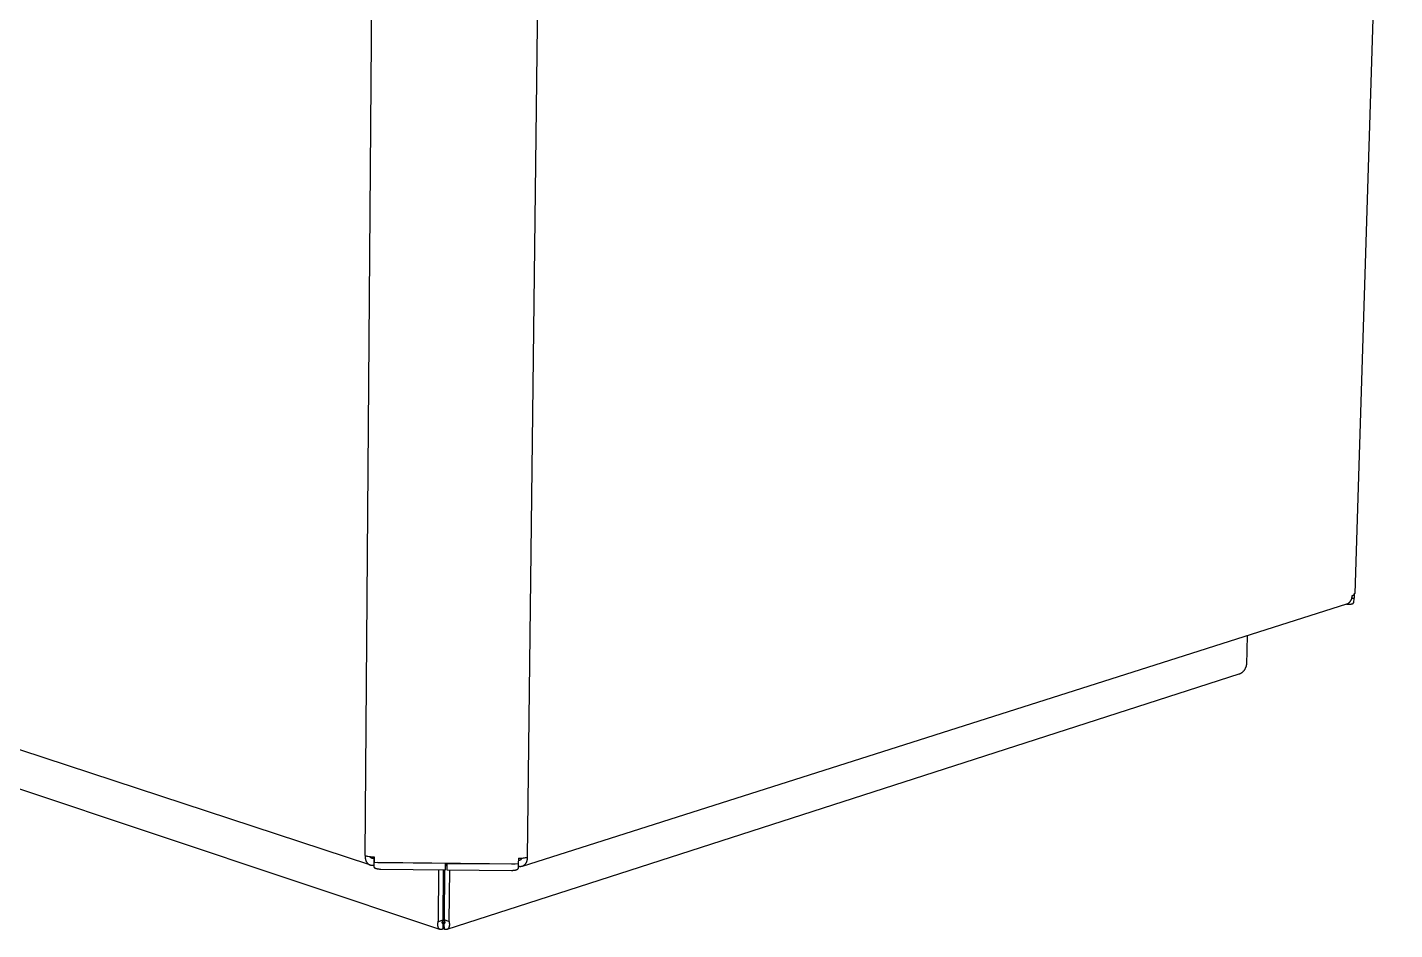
# Model space of a CAD drawing. Header units: millimetres. Extents: x -1246 to 2331, y -493 to 2006.
# Drawn here: x -138.7 to 320.9, y -0.1 to 303.3 of the extents above; entities that cross this region are included whole.
import ezdxf

# ---------------------------------------------------------------- set-up
doc = ezdxf.new("R2010")
doc.units = ezdxf.units.MM
doc.header["$MEASUREMENT"] = 0
doc.layers.add('Domyslna', color=7, linetype='Continuous', true_color=0x000000)
doc.layers.add('Utwórz2D linie widoczne', color=7, linetype='Continuous', true_color=0x000000)

msp = doc.modelspace()

# ---------------------------------------------------------------- linework, layer by layer
at = {"layer": 'Domyslna'}
for p, q in [((-25.17, 24.85), (-21.54, 492.95)), ((34.87, 492.67), (29.38, 24.3))]:
    msp.add_line(p, q, dxfattribs=at)
at = {"layer": 'Utwórz2D linie widoczne'}
for p, q in [((320.91, 538.21), (307.47, 112.92)), ((305.99, 110.28), (306.05, 110.36)), ((306.05, 110.36), (306.11, 110.44)), ((306.11, 110.44), (306.16, 110.53)), ((306.16, 110.53), (306.22, 110.62)), ((306.22, 110.62), (306.27, 110.7)), ((306.27, 110.7), (306.31, 110.79)), ((306.31, 110.79), (306.36, 110.89)), ((306.36, 110.89), (306.4, 110.98)), ((306.4, 110.98), (306.44, 111.07)), ((306.44, 111.07), (306.47, 111.17)), ((306.47, 111.17), (306.5, 111.27)), ((306.5, 111.39), (307.39, 111.39)), ((306.5, 111.27), (306.53, 111.36)), ((306.53, 111.36), (306.55, 111.46)), ((306.55, 111.46), (306.57, 111.56)), ((306.57, 111.56), (306.59, 111.66)), ((306.59, 111.66), (306.61, 111.76)), ((306.61, 111.76), (306.62, 111.86)), ((306.63, 112.17), (306.62, 112.27)), ((306.62, 112.27), (306.66, 112.27)), ((306.62, 111.97), (306.63, 112.07)), ((306.62, 111.86), (306.62, 111.97)), ((306.63, 112.07), (306.63, 112.17)), ((306.66, 112.27), (306.69, 112.28)), ((306.69, 112.28), (306.72, 112.29)), ((306.72, 112.29), (306.76, 112.29)), ((306.76, 112.29), (306.79, 112.3)), ((306.79, 112.3), (306.82, 112.31)), ((306.82, 112.31), (306.85, 112.32)), ((306.85, 112.32), (306.89, 112.33)), ((306.89, 112.33), (306.92, 112.34)), ((306.92, 112.34), (306.95, 112.36)), ((306.95, 112.36), (306.98, 112.37)), ((306.98, 112.37), (307.01, 112.39)), ((307.01, 112.39), (307.04, 112.41)), ((307.04, 112.41), (307.07, 112.42)), ((307.07, 112.42), (307.1, 112.44)), ((307.14, 111.39), (307.09, 109.84)), ((307.1, 112.44), (307.12, 112.46)), ((307.12, 112.46), (307.15, 112.48)), ((307.15, 112.48), (307.18, 112.5)), ((307.18, 112.5), (307.2, 112.53)), ((307.2, 112.53), (307.23, 112.55)), ((307.23, 112.55), (307.25, 112.57)), ((307.25, 112.57), (307.27, 112.6)), ((307.27, 112.6), (307.3, 112.62)), ((307.3, 112.62), (307.32, 112.65)), ((307.32, 112.65), (307.34, 112.68)), ((307.34, 112.68), (307.36, 112.7)), ((307.36, 112.7), (307.38, 112.73)), ((307.38, 112.73), (307.39, 112.76)), ((307.39, 112.76), (307.41, 112.79)), ((307.39, 111.39), (307.43, 112.78)), ((307.41, 112.79), (307.43, 112.82)), ((307.43, 112.82), (307.44, 112.85)), ((307.44, 113.05), (307.44, 113.06)), ((307.45, 113.04), (307.44, 113.05)), ((307.44, 112.85), (307.45, 112.88)), ((307.45, 113.03), (307.45, 113.04)), ((307.45, 113.02), (307.45, 113.03)), ((307.46, 113), (307.45, 113.02)), ((307.45, 112.88), (307.47, 112.92)), ((307.46, 112.99), (307.46, 113)), ((307.46, 112.98), (307.46, 112.99)), ((307.46, 112.97), (307.46, 112.98)), ((307.46, 112.96), (307.46, 112.97)), ((307.47, 112.95), (307.46, 112.96)), ((304.78, 109.37), (27.66, 21.2)), ((304.69, 109.34), (305.27, 109.34)), ((304.78, 109.37), (304.88, 109.41)), ((304.88, 109.41), (304.97, 109.46)), ((304.97, 109.46), (305.06, 109.5)), ((305.06, 109.5), (305.15, 109.55)), ((305.15, 109.55), (305.24, 109.6)), ((305.24, 109.6), (305.32, 109.66)), ((305.27, 109.34), (305.43, 109.34)), ((305.32, 109.66), (305.4, 109.72)), ((305.4, 109.72), (305.48, 109.78)), ((305.43, 109.34), (305.6, 109.34)), ((305.48, 109.78), (305.56, 109.84)), ((305.56, 109.84), (305.64, 109.91)), ((305.6, 109.34), (305.77, 109.35)), ((305.64, 109.91), (305.72, 109.98)), ((305.72, 109.98), (305.79, 110.05)), ((305.77, 109.35), (305.94, 109.37)), ((305.79, 110.05), (305.86, 110.13)), ((305.86, 110.13), (305.92, 110.2)), ((305.92, 110.2), (305.99, 110.28)), ((305.94, 109.37), (306.11, 109.39)), ((306.11, 109.39), (306.19, 109.4)), ((306.19, 109.4), (306.26, 109.41)), ((306.26, 109.41), (306.34, 109.42)), ((306.34, 109.42), (306.41, 109.44)), ((306.41, 109.44), (306.48, 109.45)), ((306.48, 109.45), (306.55, 109.47)), ((306.55, 109.47), (306.62, 109.49)), ((306.62, 109.49), (306.68, 109.51)), ((306.68, 109.51), (306.7, 109.52)), ((306.7, 109.52), (306.73, 109.53)), ((306.73, 109.53), (306.76, 109.54)), ((306.76, 109.54), (306.79, 109.55)), ((306.79, 109.55), (306.81, 109.56)), ((306.81, 109.56), (306.83, 109.57)), ((306.83, 109.57), (306.86, 109.58)), ((306.86, 109.58), (306.88, 109.59)), ((306.88, 109.59), (306.9, 109.61)), ((306.9, 109.61), (306.92, 109.62)), ((306.92, 109.62), (306.94, 109.63)), ((306.94, 109.63), (306.96, 109.64)), ((306.96, 109.64), (306.96, 109.65)), ((306.96, 109.65), (306.97, 109.65)), ((306.97, 109.65), (306.98, 109.66)), ((306.98, 109.66), (306.99, 109.67)), ((306.99, 109.67), (307, 109.67)), ((307, 109.67), (307, 109.68)), ((307, 109.68), (307.01, 109.68)), ((307.01, 109.68), (307.02, 109.69)), ((307.02, 109.69), (307.02, 109.7)), ((307.02, 109.7), (307.03, 109.7)), ((307.03, 109.7), (307.03, 109.71)), ((307.03, 109.71), (307.04, 109.71)), ((307.04, 109.72), (307.05, 109.73)), ((307.04, 109.71), (307.04, 109.72)), ((307.05, 109.73), (307.06, 109.74)), ((307.05, 109.73), (307.05, 109.73)), ((307.06, 109.74), (307.06, 109.75)), ((307.06, 109.75), (307.07, 109.75)), ((307.07, 109.77), (307.08, 109.78)), ((307.07, 109.76), (307.07, 109.77)), ((307.07, 109.75), (307.07, 109.76)), ((307.07, 109.76), (307.07, 109.76)), ((307.09, 109.86), (307.08, 109.92)), ((307.08, 109.79), (307.08, 109.8)), ((307.08, 109.8), (307.09, 109.8)), ((307.08, 109.78), (307.08, 109.79)), ((307.08, 109.79), (307.08, 109.79)), ((307.08, 109.79), (307.08, 109.79)), ((307.08, 109.78), (307.08, 109.78)), ((307.09, 109.83), (307.09, 109.84)), ((307.09, 109.84), (307.09, 109.84)), ((307.09, 109.82), (307.09, 109.83)), ((307.09, 109.83), (307.09, 109.83)), ((307.09, 109.83), (307.09, 109.83)), ((307.09, 109.81), (307.09, 109.82)), ((307.09, 109.82), (307.09, 109.82)), ((307.09, 109.82), (307.09, 109.82)), ((307.09, 109.8), (307.09, 109.81)), ((307.09, 109.81), (307.09, 109.81)), ((307.09, 109.81), (307.09, 109.81)), ((307.09, 109.81), (307.09, 109.81)), ((307.09, 109.8), (307.09, 109.8)), ((271.2, 88.97), (271.49, 98.78)), ((270.41, 87.22), (270.49, 87.33)), ((270.49, 87.33), (270.56, 87.44)), ((270.56, 87.44), (270.64, 87.56)), ((270.64, 87.56), (270.71, 87.67)), ((270.71, 87.67), (270.77, 87.8)), ((270.77, 87.8), (270.83, 87.92)), ((270.83, 87.92), (270.89, 88.04)), ((270.89, 88.04), (270.94, 88.17)), ((270.94, 88.17), (270.99, 88.3)), ((270.99, 88.3), (271.03, 88.43)), ((271.03, 88.43), (271.07, 88.56)), ((271.07, 88.56), (271.1, 88.69)), ((271.1, 88.69), (271.13, 88.82)), ((271.13, 88.82), (271.16, 88.96)), ((271.16, 88.96), (271.2, 88.97)), ((268.56, 85.85), (2.38, -0.02)), ((268.56, 85.85), (268.69, 85.9)), ((268.69, 85.9), (268.82, 85.95)), ((268.82, 85.95), (268.94, 86.01)), ((268.94, 86.01), (269.06, 86.07)), ((269.06, 86.07), (269.18, 86.14)), ((269.18, 86.14), (269.3, 86.21)), ((269.3, 86.21), (269.42, 86.28)), ((269.42, 86.28), (269.53, 86.36)), ((269.53, 86.36), (269.64, 86.44)), ((269.64, 86.44), (269.75, 86.53)), ((269.75, 86.53), (269.85, 86.61)), ((269.85, 86.61), (269.95, 86.71)), ((269.95, 86.71), (270.05, 86.8)), ((270.05, 86.8), (270.14, 86.9)), ((270.14, 86.9), (270.24, 87)), ((270.24, 87), (270.32, 87.11)), ((270.32, 87.11), (270.41, 87.22)), ((-23.57, 21.71), (-171.82, 70.47)), ((0, 0), (-142.9, 47.7)), ((-25.17, 24.85), (-24.84, 24.76)), ((-25.17, 24.85), (-25.17, 24.67)), ((-25.17, 24.67), (-25.16, 24.48)), ((-25.16, 24.48), (-25.16, 24.39)), ((-25.16, 24.39), (-25.15, 24.3)), ((-25.15, 24.3), (-25.14, 24.21)), ((-25.14, 24.21), (-25.13, 24.12)), ((-25.13, 24.12), (-25.11, 24.03)), ((-25.11, 24.03), (-25.1, 23.93)), ((-25.1, 23.93), (-25.08, 23.84)), ((-25.08, 23.84), (-25.06, 23.75)), ((-25.06, 23.75), (-25.04, 23.67)), ((-25.04, 23.67), (-25.02, 23.58)), ((-25.02, 23.58), (-25, 23.49)), ((-25, 23.49), (-24.97, 23.4)), ((-24.97, 23.4), (-24.94, 23.32)), ((-24.94, 23.32), (-24.91, 23.23)), ((-24.91, 23.23), (-24.88, 23.15)), ((-24.88, 23.15), (-24.85, 23.07)), ((-24.85, 23.07), (-24.81, 22.99)), ((-24.84, 24.76), (-24.51, 24.67)), ((-24.81, 22.99), (-24.78, 22.91)), ((-24.51, 24.67), (-24.17, 24.6)), ((-24.17, 24.6), (-23.83, 24.54)), ((-23.83, 24.54), (-23.49, 24.5)), ((-23.49, 24.5), (-23.15, 24.46)), ((-23.41, 24.46), (-23.43, 24.49)), ((-23.4, 24.43), (-23.41, 24.46)), ((-23.39, 24.4), (-23.4, 24.43)), ((-23.38, 24.36), (-23.39, 24.4)), ((-23.36, 24.33), (-23.38, 24.36)), ((-23.34, 24.3), (-23.36, 24.33)), ((-23.33, 24.27), (-23.34, 24.3)), ((-23.31, 24.25), (-23.33, 24.27)), ((-23.29, 24.22), (-23.31, 24.25)), ((-23.27, 24.19), (-23.29, 24.22)), ((-23.25, 24.16), (-23.27, 24.19)), ((-23.23, 24.14), (-23.25, 24.16)), ((-23.2, 24.11), (-23.23, 24.14)), ((-23.18, 24.09), (-23.2, 24.11)), ((-23.15, 24.06), (-23.18, 24.09)), ((-23.15, 24.46), (-22.81, 24.43)), ((-23.13, 24.04), (-23.15, 24.06)), ((-23.1, 24.02), (-23.13, 24.04)), ((-23.08, 24), (-23.1, 24.02)), ((-23.05, 23.98), (-23.08, 24)), ((-23.02, 23.96), (-23.05, 23.98)), ((-22.99, 23.94), (-23.02, 23.96)), ((-22.96, 23.92), (-22.99, 23.94)), ((-22.93, 23.91), (-22.96, 23.92)), ((-22.9, 23.89), (-22.93, 23.91)), ((-22.87, 23.88), (-22.9, 23.89)), ((-22.84, 23.87), (-22.87, 23.88)), ((-22.81, 23.85), (-22.84, 23.87)), ((-22.81, 24.43), (-22.47, 24.42)), ((-22.77, 23.84), (-22.81, 23.85)), ((-22.74, 23.83), (-22.77, 23.84)), ((-22.71, 23.82), (-22.74, 23.83)), ((-22.67, 23.82), (-22.71, 23.82)), ((-22.64, 23.81), (-22.67, 23.82)), ((-22.61, 23.81), (-22.64, 23.81)), ((-22.57, 23.8), (-22.61, 23.81)), ((-22.54, 23.8), (-22.57, 23.8)), ((-22.5, 23.8), (-22.54, 23.8)), ((-22.47, 23.8), (-22.5, 23.8)), ((-22.47, 24.42), (-22.13, 24.41)), ((-22.44, 23.8), (-22.47, 23.8)), ((-22.4, 23.8), (-22.44, 23.8)), ((-22.37, 23.8), (-22.4, 23.8)), ((-22.33, 23.81), (-22.37, 23.8)), ((-22.3, 23.81), (-22.33, 23.81)), ((-22.27, 23.82), (-22.3, 23.81)), ((-22.23, 23.83), (-22.27, 23.82)), ((-22.2, 23.84), (-22.23, 23.83)), ((-22.17, 23.85), (-22.2, 23.84)), ((-22.17, 23.85), (-22.19, 21.69)), ((-22.17, 23.85), (-22.16, 23.3)), ((-22.15, 24.41), (-22.15, 23.3)), ((-22.15, 23.3), (-22.14, 22.58)), ((-22.14, 22.58), (-22.13, 24.41)), ((26.37, 23.93), (26.35, 22.09)), ((26.36, 23.33), (26.4, 23.32)), ((26.37, 23.93), (26.71, 23.92)), ((26.4, 23.32), (26.43, 23.31)), ((26.43, 23.31), (26.47, 23.31)), ((26.47, 23.31), (26.51, 23.31)), ((26.51, 23.31), (26.54, 23.3)), ((26.54, 23.3), (26.58, 23.3)), ((26.58, 23.3), (26.61, 23.3)), ((26.61, 23.3), (26.65, 23.31)), ((26.65, 23.31), (26.69, 23.31)), ((26.69, 23.31), (26.72, 23.31)), ((26.71, 23.92), (27.05, 23.93)), ((26.72, 23.31), (26.76, 23.32)), ((26.76, 23.32), (26.79, 23.32)), ((26.79, 23.32), (26.83, 23.33)), ((26.83, 23.33), (26.86, 23.34)), ((26.86, 23.34), (26.9, 23.35)), ((26.9, 23.35), (26.93, 23.36)), ((26.93, 23.36), (26.97, 23.37)), ((26.97, 23.37), (27, 23.39)), ((27, 23.39), (27.03, 23.4)), ((27.03, 23.4), (27.06, 23.42)), ((27.05, 23.93), (27.38, 23.95)), ((27.06, 23.42), (27.1, 23.44)), ((27.1, 23.44), (27.13, 23.45)), ((27.13, 23.45), (27.16, 23.47)), ((27.16, 23.47), (27.19, 23.49)), ((27.19, 23.49), (27.22, 23.51)), ((27.22, 23.51), (27.24, 23.54)), ((27.24, 23.54), (27.27, 23.56)), ((27.27, 23.56), (27.3, 23.58)), ((27.3, 23.58), (27.33, 23.61)), ((27.33, 23.61), (27.35, 23.63)), ((27.35, 23.63), (27.37, 23.66)), ((27.37, 23.66), (27.4, 23.69)), ((27.38, 23.95), (27.72, 23.98)), ((27.4, 23.69), (27.42, 23.72)), ((27.42, 23.72), (27.44, 23.75)), ((27.44, 23.75), (27.46, 23.78)), ((27.46, 23.78), (27.48, 23.81)), ((27.48, 23.81), (27.5, 23.84)), ((27.5, 23.84), (27.52, 23.87)), ((27.52, 23.87), (27.53, 23.9)), ((27.53, 23.9), (27.55, 23.94)), ((27.55, 23.94), (27.56, 23.97)), ((27.72, 23.98), (28.06, 24.02)), ((28.06, 24.02), (28.39, 24.07)), ((28.39, 24.07), (28.72, 24.14)), ((28.72, 24.14), (29.05, 24.21)), ((29.05, 24.21), (29.38, 24.3)), ((29.21, 23.05), (29.18, 22.96)), ((29.23, 23.13), (29.21, 23.05)), ((29.25, 23.22), (29.23, 23.13)), ((29.27, 23.31), (29.25, 23.22)), ((29.29, 23.4), (29.27, 23.31)), ((29.31, 23.49), (29.29, 23.4)), ((29.32, 23.58), (29.31, 23.49)), ((29.34, 23.67), (29.32, 23.58)), ((29.35, 23.76), (29.34, 23.67)), ((29.36, 23.85), (29.35, 23.76)), ((29.37, 23.94), (29.36, 23.85)), ((29.38, 24.12), (29.37, 24.03)), ((29.37, 24.03), (29.37, 23.94)), ((29.38, 24.3), (29.38, 24.12)), ((-24.78, 22.91), (-24.74, 22.83)), ((-24.74, 22.83), (-24.7, 22.76)), ((-24.7, 22.76), (-24.65, 22.68)), ((-24.65, 22.68), (-24.61, 22.61)), ((-24.61, 22.61), (-24.56, 22.54)), ((-24.56, 22.54), (-24.52, 22.47)), ((-24.52, 22.47), (-24.47, 22.41)), ((-24.47, 22.41), (-24.42, 22.34)), ((-24.42, 22.34), (-24.36, 22.28)), ((-24.36, 22.28), (-24.31, 22.22)), ((-24.31, 22.22), (-24.25, 22.17)), ((-24.25, 22.17), (-24.2, 22.11)), ((-24.2, 22.11), (-24.17, 22.09)), ((-24.17, 22.09), (-24.14, 22.06)), ((-24.14, 22.06), (-24.11, 22.04)), ((-24.11, 22.04), (-24.08, 22.01)), ((-24.08, 22.01), (-24.05, 21.99)), ((-24.05, 21.99), (-24.02, 21.97)), ((-24.02, 21.97), (-23.99, 21.94)), ((-23.99, 21.94), (-23.96, 21.92)), ((-23.96, 21.92), (-23.93, 21.9)), ((-23.93, 21.9), (-23.89, 21.88)), ((-23.89, 21.88), (-23.86, 21.86)), ((-23.86, 21.86), (-23.83, 21.84)), ((-23.83, 21.84), (-23.8, 21.82)), ((-23.8, 21.82), (-23.77, 21.81)), ((-23.77, 21.81), (-23.73, 21.79)), ((-23.73, 21.79), (-23.7, 21.77)), ((-23.7, 21.77), (-23.67, 21.76)), ((-23.67, 21.76), (-23.63, 21.74)), ((-23.63, 21.74), (-23.6, 21.73)), ((-23.6, 21.73), (-23.57, 21.71)), ((-23.57, 21.71), (-23.53, 21.7)), ((-23.53, 21.7), (-23.5, 21.69)), ((-23.5, 21.69), (-23.47, 21.68)), ((-23.47, 21.68), (-23.43, 21.67)), ((-23.43, 21.67), (-23.4, 21.66)), ((-23.4, 21.66), (-23.36, 21.65)), ((-23.36, 21.65), (-23.33, 21.64)), ((-23.33, 21.64), (-23.29, 21.63)), ((-23.29, 21.63), (-23.26, 21.62)), ((-23.26, 21.62), (-23.22, 21.62)), ((-23.22, 21.62), (-23.19, 21.61)), ((-23.19, 21.61), (-23.15, 21.6)), ((-23.15, 21.6), (-23.12, 21.6)), ((-23.12, 21.6), (-23.08, 21.59)), ((-23.08, 21.59), (-23.05, 21.59)), ((-23.05, 21.59), (-23.01, 21.59)), ((-23.01, 21.59), (-22.98, 21.59)), ((-22.98, 21.59), (-22.94, 21.58)), ((-22.94, 21.58), (-22.87, 21.58)), ((-22.87, 21.58), (-22.8, 21.58)), ((-22.8, 21.58), (-22.73, 21.59)), ((-22.73, 21.59), (-22.66, 21.59)), ((-22.66, 21.59), (-22.59, 21.6)), ((-22.59, 21.6), (-22.53, 21.61)), ((-22.53, 21.61), (-22.46, 21.62)), ((-22.46, 21.62), (-22.39, 21.64)), ((-22.39, 21.64), (-22.32, 21.65)), ((-22.32, 21.65), (-22.25, 21.67)), ((-22.25, 21.67), (-22.19, 21.69)), ((-22.19, 21.69), (-22.17, 21.04)), ((-22.17, 21.04), (-22.17, 21.03)), ((-22.17, 21.03), (-22.17, 21.02)), ((-22.17, 21.02), (-22.17, 21.01)), ((-22.17, 21.01), (-22.17, 21)), ((-22.17, 21), (-22.17, 21)), ((-22.17, 21), (-22.17, 20.99)), ((-22.17, 20.99), (-22.16, 20.98)), ((-22.16, 20.98), (-22.16, 20.97)), ((-22.16, 20.97), (-22.16, 20.96)), ((-22.16, 20.96), (-22.16, 20.96)), ((-22.16, 20.96), (-22.15, 20.95)), ((-22.15, 20.95), (-22.15, 20.94)), ((-22.15, 20.94), (-22.15, 20.93)), ((-22.15, 20.93), (-22.14, 20.92)), ((-22.14, 22.58), (26.35, 22.09)), ((-22.14, 20.92), (-22.14, 20.91)), ((-22.14, 20.91), (-22.13, 20.9)), ((-22.13, 20.9), (-22.13, 20.9)), ((-22.13, 20.9), (-22.12, 20.89)), ((-22.12, 20.89), (-22.12, 20.88)), ((-22.12, 20.88), (-22.11, 20.87)), ((-22.11, 20.87), (-22.1, 20.86)), ((-22.1, 20.86), (-22.1, 20.85)), ((-22.1, 20.85), (-22.09, 20.85)), ((-22.09, 20.85), (-22.08, 20.84)), ((-22.08, 20.84), (-22.07, 20.83)), ((-22.07, 20.83), (-22.07, 20.82)), ((-22.07, 20.82), (-22.06, 20.81)), ((-22.06, 20.81), (-22.05, 20.8)), ((-22.05, 20.8), (-22.04, 20.79)), ((-22.04, 20.79), (-22.03, 20.79)), ((-22.03, 20.79), (-22.02, 20.78)), ((-22.02, 20.78), (-22.01, 20.77)), ((-22.01, 20.77), (-21.99, 20.75)), ((-21.99, 20.75), (-21.96, 20.73)), ((-21.96, 20.73), (-21.94, 20.72)), ((-21.94, 20.72), (-21.91, 20.7)), ((-21.91, 20.7), (-21.89, 20.68)), ((-21.89, 20.68), (-21.86, 20.67)), ((-21.86, 20.67), (-21.83, 20.65)), ((-21.83, 20.65), (-21.8, 20.64)), ((-21.8, 20.64), (-21.76, 20.62)), ((-21.76, 20.62), (-21.73, 20.6)), ((-21.73, 20.6), (-21.69, 20.59)), ((-21.69, 20.59), (-21.66, 20.57)), ((-21.66, 20.57), (-21.58, 20.55)), ((-21.58, 20.55), (-21.5, 20.52)), ((-21.5, 20.52), (-21.41, 20.49)), ((-21.41, 20.49), (-21.33, 20.47)), ((-21.33, 20.47), (-21.23, 20.44)), ((-21.23, 20.44), (-21.14, 20.42)), ((-21.14, 20.42), (-21.04, 20.4)), ((-21.07, 22.57), (-20.87, 22.53)), ((-21.04, 20.4), (-20.94, 20.38)), ((-20.94, 20.38), (-20.83, 20.36)), ((-20.87, 22.53), (-20.68, 22.5)), ((-20.83, 20.36), (-20.73, 20.35)), ((-20.73, 20.35), (-20.52, 20.32)), ((-20.68, 22.5), (-20.48, 22.48)), ((-20.52, 20.32), (-20.31, 20.3)), ((-20.48, 22.48), (-20.28, 22.46)), ((-20.31, 20.3), (-20.1, 20.29)), ((-20.28, 22.46), (-20.08, 22.45)), ((-20.1, 20.29), (-19.9, 20.29)), ((-20.08, 22.45), (-19.88, 22.45)), ((-19.9, 20.29), (1.85, 20.07)), ((-19.88, 22.45), (1.87, 22.23)), ((-0.48, 2.71), (-0.31, 20.09)), ((1.07, 3.21), (1.24, 20.08)), ((1.57, 20.07), (1.41, 3.21)), ((1.55, 20.07), (1.42, 6.89)), ((1.85, 20.07), (1.87, 22.23)), ((1.87, 22.23), (1.87, 22.34)), ((2.2, 22.33), (2.3, 20.06)), ((2.32, 22.22), (2.3, 20.06)), ((2.3, 20.06), (24.06, 19.84)), ((2.32, 22.33), (2.32, 22.22)), ((2.32, 22.22), (24.08, 22)), ((3.18, 20.06), (3.01, 2.68)), ((24.06, 19.84), (24.26, 19.85)), ((24.08, 22), (24.28, 22.01)), ((24.26, 19.85), (24.46, 19.85)), ((24.28, 22.01), (24.48, 22.01)), ((24.46, 19.85), (24.67, 19.87)), ((24.48, 22.01), (24.68, 22.02)), ((24.67, 19.87), (24.87, 19.89)), ((24.68, 22.02), (24.87, 22.04)), ((24.87, 22.04), (25.07, 22.07)), ((24.87, 19.89), (24.97, 19.9)), ((24.97, 19.9), (25.07, 19.91)), ((25.07, 22.07), (25.26, 22.1)), ((25.07, 19.91), (25.17, 19.93)), ((25.17, 19.93), (25.27, 19.95)), ((25.27, 19.95), (25.36, 19.97)), ((25.36, 19.97), (25.45, 19.99)), ((25.45, 19.99), (25.54, 20.01)), ((25.54, 20.01), (25.62, 20.03)), ((25.62, 20.03), (25.7, 20.06)), ((25.7, 20.06), (25.77, 20.09)), ((25.77, 20.09), (25.81, 20.1)), ((25.81, 20.1), (25.84, 20.11)), ((25.84, 20.11), (25.87, 20.13)), ((25.87, 20.13), (25.91, 20.14)), ((25.91, 20.14), (25.94, 20.16)), ((25.94, 20.16), (25.97, 20.17)), ((25.97, 20.17), (25.99, 20.19)), ((25.99, 20.19), (26.02, 20.2)), ((26.02, 20.2), (26.05, 20.22)), ((26.05, 20.22), (26.07, 20.24)), ((26.07, 20.24), (26.09, 20.25)), ((26.09, 20.25), (26.11, 20.27)), ((26.11, 20.27), (26.12, 20.28)), ((26.12, 20.28), (26.13, 20.28)), ((26.13, 20.28), (26.14, 20.29)), ((26.14, 20.29), (26.15, 20.3)), ((26.15, 20.3), (26.16, 20.31)), ((26.16, 20.31), (26.17, 20.32)), ((26.17, 20.32), (26.18, 20.33)), ((26.18, 20.33), (26.19, 20.34)), ((26.18, 20.33), (26.18, 20.33)), ((26.19, 20.34), (26.2, 20.35)), ((26.2, 20.36), (26.21, 20.37)), ((26.2, 20.35), (26.2, 20.36)), ((26.21, 20.37), (26.22, 20.37)), ((26.22, 20.38), (26.23, 20.39)), ((26.22, 20.37), (26.22, 20.38)), ((26.23, 20.4), (26.24, 20.41)), ((26.23, 20.39), (26.23, 20.4)), ((26.24, 20.41), (26.24, 20.42)), ((26.24, 20.42), (26.25, 20.42)), ((26.25, 20.44), (26.26, 20.45)), ((26.25, 20.43), (26.25, 20.44)), ((26.25, 20.42), (26.25, 20.43)), ((26.26, 20.47), (26.27, 20.48)), ((26.26, 20.46), (26.26, 20.47)), ((26.26, 20.45), (26.26, 20.46)), ((26.26, 20.46), (26.26, 20.46)), ((26.29, 22.09), (26.27, 20.53)), ((26.27, 20.52), (26.27, 20.53)), ((26.27, 20.51), (26.27, 20.52)), ((26.27, 20.5), (26.27, 20.51)), ((26.27, 20.51), (26.27, 20.51)), ((26.27, 20.49), (26.27, 20.5)), ((26.27, 20.48), (26.27, 20.49)), ((26.35, 21.17), (26.28, 21.18)), ((26.42, 21.15), (26.35, 21.17)), ((26.49, 21.13), (26.42, 21.15)), ((26.56, 21.12), (26.49, 21.13)), ((26.63, 21.11), (26.56, 21.12)), ((26.7, 21.1), (26.63, 21.11)), ((26.77, 21.09), (26.7, 21.1)), ((26.84, 21.08), (26.77, 21.09)), ((26.91, 21.08), (26.84, 21.08)), ((26.98, 21.08), (26.91, 21.08)), ((27.06, 21.08), (26.98, 21.08)), ((27.13, 21.09), (27.06, 21.08)), ((27.2, 21.09), (27.13, 21.09)), ((27.24, 21.1), (27.2, 21.09)), ((27.27, 21.1), (27.24, 21.1)), ((27.31, 21.11), (27.27, 21.1)), ((27.34, 21.11), (27.31, 21.11)), ((27.38, 21.12), (27.34, 21.11)), ((27.41, 21.13), (27.38, 21.12)), ((27.45, 21.14), (27.41, 21.13)), ((27.48, 21.15), (27.45, 21.14)), ((27.52, 21.15), (27.48, 21.15)), ((27.56, 21.17), (27.52, 21.15)), ((27.59, 21.18), (27.56, 21.17)), ((27.63, 21.19), (27.59, 21.18)), ((27.66, 21.2), (27.63, 21.19)), ((27.69, 21.21), (27.66, 21.2)), ((27.73, 21.23), (27.69, 21.21)), ((27.76, 21.24), (27.73, 21.23)), ((27.8, 21.25), (27.76, 21.24)), ((27.83, 21.27), (27.8, 21.25)), ((27.87, 21.29), (27.83, 21.27)), ((27.9, 21.3), (27.87, 21.29)), ((27.93, 21.32), (27.9, 21.3)), ((27.97, 21.34), (27.93, 21.32)), ((28, 21.36), (27.97, 21.34)), ((28.03, 21.38), (28, 21.36)), ((28.06, 21.4), (28.03, 21.38)), ((28.1, 21.42), (28.06, 21.4)), ((28.13, 21.44), (28.1, 21.42)), ((28.16, 21.46), (28.13, 21.44)), ((28.19, 21.48), (28.16, 21.46)), ((28.22, 21.51), (28.19, 21.48)), ((28.25, 21.53), (28.22, 21.51)), ((28.28, 21.55), (28.25, 21.53)), ((28.34, 21.61), (28.28, 21.55)), ((28.4, 21.66), (28.34, 21.61)), ((28.46, 21.71), (28.4, 21.66)), ((28.51, 21.77), (28.46, 21.71)), ((28.57, 21.83), (28.51, 21.77)), ((28.62, 21.9), (28.57, 21.83)), ((28.67, 21.96), (28.62, 21.9)), ((28.72, 22.03), (28.67, 21.96)), ((28.77, 22.1), (28.72, 22.03)), ((28.82, 22.17), (28.77, 22.1)), ((28.86, 22.24), (28.82, 22.17)), ((28.9, 22.31), (28.86, 22.24)), ((28.94, 22.39), (28.9, 22.31)), ((28.98, 22.47), (28.94, 22.39)), ((29.02, 22.55), (28.98, 22.47)), ((29.06, 22.63), (29.02, 22.55)), ((29.09, 22.71), (29.06, 22.63)), ((29.12, 22.79), (29.09, 22.71)), ((29.15, 22.88), (29.12, 22.79)), ((29.18, 22.96), (29.15, 22.88)), ((1.1, 5.79), (1.14, 5.83)), ((1.14, 5.83), (1.12, 3.72)), ((1.14, 5.84), (1.43, 5.71)), ((1.44, 6.83), (1.42, 6.89)), ((1.44, 6.88), (1.42, 6.89)), ((-0.69, 1.77), (-0.68, 1.85)), ((-0.69, 1.68), (-0.69, 1.77)), ((-0.69, 1.6), (-0.69, 1.68)), ((-0.69, 1.52), (-0.69, 1.6)), ((-0.69, 1.44), (-0.69, 1.52)), ((-0.69, 1.37), (-0.69, 1.44)), ((-0.68, 1.31), (-0.69, 1.37)), ((-0.68, 1.93), (-0.67, 2.01)), ((-0.68, 1.85), (-0.68, 1.93)), ((-0.68, 1.24), (-0.68, 1.31)), ((-0.67, 1.18), (-0.68, 1.24)), ((-0.67, 2.01), (-0.66, 2.09)), ((-0.66, 1.11), (-0.67, 1.18)), ((-0.66, 2.09), (-0.65, 2.17)), ((-0.65, 1.05), (-0.66, 1.11)), ((-0.65, 2.17), (-0.64, 2.25)), ((-0.64, 0.98), (-0.65, 1.05)), ((-0.64, 2.25), (-0.61, 2.41)), ((-0.62, 0.92), (-0.64, 0.98)), ((-0.61, 0.86), (-0.62, 0.92)), ((-0.61, 2.41), (-0.57, 2.57)), ((-0.59, 0.79), (-0.61, 0.86)), ((-0.57, 0.73), (-0.59, 0.79)), ((-0.57, 2.57), (-0.54, 2.73)), ((-0.56, 0.7), (-0.57, 0.73)), ((-0.55, 0.67), (-0.56, 0.7)), ((-0.54, 0.64), (-0.55, 0.67)), ((-0.54, 2.73), (-0.48, 2.71)), ((-0.53, 0.61), (-0.54, 0.64)), ((-0.51, 0.58), (-0.53, 0.61)), ((-0.5, 0.55), (-0.51, 0.58)), ((-0.49, 0.52), (-0.5, 0.55)), ((-0.47, 0.49), (-0.49, 0.52)), ((-0.48, 2.71), (1.07, 3.21)), ((-0.46, 0.46), (-0.47, 0.49)), ((-0.44, 0.43), (-0.46, 0.46)), ((-0.41, 0.39), (-0.44, 0.43)), ((-0.4, 0.37), (-0.41, 0.39)), ((-0.39, 0.35), (-0.4, 0.37)), ((-0.37, 0.33), (-0.39, 0.35)), ((-0.36, 0.31), (-0.37, 0.33)), ((-0.34, 0.28), (-0.36, 0.31)), ((-0.33, 0.26), (-0.34, 0.28)), ((-0.31, 0.25), (-0.33, 0.26)), ((-0.29, 0.23), (-0.31, 0.25)), ((-0.28, 0.21), (-0.29, 0.23)), ((-0.26, 0.19), (-0.28, 0.21)), ((-0.24, 0.17), (-0.26, 0.19)), ((-0.22, 0.15), (-0.24, 0.17)), ((-0.2, 0.14), (-0.22, 0.15)), ((-0.19, 0.12), (-0.2, 0.14)), ((-0.17, 0.11), (-0.19, 0.12)), ((-0.15, 0.09), (-0.17, 0.11)), ((-0.13, 0.08), (-0.15, 0.09)), ((-0.11, 0.06), (-0.13, 0.08)), ((-0.09, 0.05), (-0.11, 0.06)), ((-0.07, 0.04), (-0.09, 0.05)), ((-0.05, 0.03), (-0.07, 0.04)), ((-0.03, 0.02), (-0.05, 0.03)), ((0, 0.01), (-0.03, 0.02)), ((0.02, 0), (0, 0.01)), ((0.7, 0.01), (0.67, 0)), ((0.7, 2.35), (0.69, 2.32)), ((0.69, 2.32), (0.69, 2.3)), ((0.69, 2.3), (0.69, 2.28)), ((0.69, 2.28), (0.69, 2.27)), ((0.69, 2.27), (0.69, 2.26)), ((0.69, 2.26), (0.69, 2.25)), ((0.69, 2.25), (0.69, 2.25)), ((0.69, 2.25), (0.69, 2.24)), ((0.69, 2.24), (0.7, 2.23)), ((0.71, 2.45), (0.7, 2.42)), ((0.7, 2.42), (0.7, 2.4)), ((0.7, 2.4), (0.7, 2.37)), ((0.7, 2.37), (0.7, 2.35)), ((0.7, 2.23), (0.7, 2.22)), ((0.7, 2.22), (0.7, 2.21)), ((0.7, 2.21), (0.7, 2.21)), ((0.7, 2.21), (0.7, 2.2)), ((0.7, 2.2), (0.7, 2.2)), ((0.7, 2.2), (0.7, 2.19)), ((0.7, 2.19), (0.7, 2.19)), ((0.7, 2.19), (0.71, 2.18)), ((0.72, 0.02), (0.7, 0.01)), ((0.72, 2.5), (0.71, 2.47)), ((0.71, 2.47), (0.71, 2.45)), ((0.71, 2.18), (0.71, 2.18)), ((0.71, 2.18), (0.71, 2.18)), ((0.71, 2.18), (0.71, 2.17)), ((0.71, 2.17), (0.71, 2.17)), ((0.71, 2.17), (0.72, 2.16)), ((0.73, 2.57), (0.72, 2.52)), ((0.72, 2.52), (0.72, 2.5)), ((0.72, 2.16), (0.72, 2.15)), ((0.72, 2.15), (0.72, 2.15)), ((0.72, 2.15), (0.72, 2.15)), ((0.72, 2.15), (0.72, 2.15)), ((0.72, 2.15), (0.72, 2.14)), ((0.72, 2.14), (0.73, 2.14)), ((0.75, 0.03), (0.72, 0.02)), ((0.75, 2.62), (0.73, 2.57)), ((0.73, 2.14), (0.73, 2.14)), ((0.73, 2.14), (0.73, 2.14)), ((0.73, 2.14), (0.73, 2.13)), ((0.73, 2.13), (0.73, 2.13)), ((0.73, 2.13), (0.73, 2.13)), ((0.73, 2.13), (0.74, 2.13)), ((0.74, 2.13), (0.74, 2.12)), ((0.74, 2.12), (0.74, 2.12)), ((0.74, 2.12), (0.74, 2.12)), ((0.74, 2.12), (0.74, 2.12)), ((0.74, 2.12), (0.75, 2.12)), ((0.76, 2.67), (0.75, 2.62)), ((0.75, 2.12), (0.75, 2.12)), ((0.75, 2.12), (0.75, 2.11)), ((0.75, 2.11), (0.75, 2.11)), ((0.75, 2.11), (0.75, 2.11)), ((0.75, 2.11), (0.75, 2.11)), ((0.75, 2.11), (0.75, 2.11)), ((0.75, 2.11), (0.75, 2.11)), ((0.75, 2.11), (0.76, 2.11)), ((0.77, 0.04), (0.75, 0.03)), ((0.78, 2.72), (0.76, 2.67)), ((0.76, 2.11), (0.76, 2.11)), ((0.76, 2.11), (0.76, 2.11)), ((0.76, 2.11), (0.76, 2.11)), ((0.76, 2.11), (0.76, 2.11)), ((0.76, 2.11), (0.76, 2.11)), ((0.76, 2.11), (0.76, 2.11)), ((0.76, 2.11), (0.76, 2.11)), ((0.76, 2.11), (0.76, 2.11)), ((0.76, 2.11), (0.77, 2.1)), ((0.77, 2.1), (0.77, 2.1)), ((0.77, 2.1), (0.77, 2.1)), ((0.77, 2.1), (0.77, 2.1)), ((0.77, 2.1), (0.77, 2.1)), ((0.77, 2.1), (0.77, 2.1)), ((0.77, 2.1), (0.77, 2.1)), ((0.77, 2.1), (0.78, 2.1)), ((0.8, 0.05), (0.77, 0.04)), ((0.8, 2.78), (0.78, 2.72)), ((0.78, 2.1), (0.78, 2.1)), ((0.78, 2.1), (0.78, 2.1)), ((0.78, 2.1), (0.78, 2.1)), ((0.78, 2.1), (0.78, 2.1)), ((0.78, 2.1), (0.78, 2.1)), ((0.78, 2.1), (0.78, 2.1)), ((0.78, 2.1), (0.78, 2.1)), ((0.78, 2.1), (0.79, 2.1)), ((0.79, 2.1), (0.79, 2.1)), ((0.79, 2.1), (0.79, 2.1)), ((0.79, 2.1), (0.79, 2.1)), ((0.79, 2.1), (0.79, 2.1)), ((0.79, 2.1), (0.79, 2.1)), ((0.79, 2.1), (0.8, 2.1)), ((0.82, 2.84), (0.8, 2.78)), ((0.8, 2.1), (0.8, 2.1)), ((0.8, 2.1), (0.8, 2.1)), ((0.8, 2.1), (0.81, 2.1)), ((0.82, 0.06), (0.8, 0.05)), ((0.81, 2.1), (0.81, 2.11)), ((0.81, 2.11), (0.81, 2.11)), ((0.81, 2.11), (0.81, 2.11)), ((0.81, 2.11), (0.82, 2.11)), ((0.85, 2.89), (0.82, 2.84)), ((0.82, 2.11), (0.82, 2.11)), ((0.82, 2.11), (0.82, 2.11)), ((0.82, 2.11), (0.83, 2.11)), ((0.84, 0.07), (0.82, 0.06)), ((0.83, 2.11), (0.83, 2.12)), ((0.83, 2.12), (0.84, 2.12)), ((0.83, 2.11), (0.83, 2.11)), ((0.83, 2.11), (0.83, 2.11)), ((0.84, 2.12), (0.84, 2.12)), ((0.84, 2.12), (0.84, 2.12)), ((0.84, 2.12), (0.85, 2.12)), ((0.89, 0.1), (0.84, 0.07)), ((0.87, 2.95), (0.85, 2.89)), ((0.85, 2.12), (0.85, 2.13)), ((0.85, 2.13), (0.86, 2.13)), ((0.86, 2.13), (0.87, 2.14)), ((0.86, 2.13), (0.86, 2.13)), ((0.9, 3.01), (0.87, 2.95)), ((0.87, 2.14), (0.88, 2.15)), ((0.87, 2.14), (0.87, 2.14)), ((0.87, 2.14), (0.87, 2.14)), ((0.88, 2.15), (0.89, 2.16)), ((0.88, 2.15), (0.88, 2.15)), ((0.88, 2.15), (0.88, 2.15)), ((0.89, 2.16), (0.9, 2.17)), ((0.89, 2.16), (0.89, 2.16)), ((0.89, 2.16), (0.89, 2.16)), ((0.94, 0.13), (0.89, 0.1)), ((0.93, 3.07), (0.9, 3.01)), ((0.9, 2.17), (0.91, 2.18)), ((0.91, 2.18), (0.95, 2.24)), ((0.91, 2.18), (0.91, 2.18)), ((0.96, 2.25), (0.92, 3.06)), ((0.96, 3.13), (0.93, 3.07)), ((0.96, 2.25), (0.94, 0.13)), ((0.95, 2.24), (0.96, 2.25)), ((0.99, 3.19), (0.96, 3.13)), ((1.08, 3.69), (1.12, 3.72)), ((1.12, 3.72), (1.17, 3.69)), ((1.17, 3.69), (1.21, 3.67)), ((1.21, 3.67), (1.26, 3.65)), ((1.23, 3.66), (1.38, 0.12)), ((1.26, 3.65), (1.31, 3.63)), ((1.31, 3.63), (1.36, 3.61)), ((1.34, 3.61), (1.4, 2.24)), ((1.36, 3.61), (1.41, 3.59)), ((1.38, 0.12), (1.4, 2.24)), ((1.41, 0.11), (1.38, 0.12)), ((1.4, 2.24), (1.41, 2.23)), ((3.01, 2.68), (1.41, 3.21)), ((1.41, 2.23), (1.43, 2.21)), ((1.43, 0.09), (1.41, 0.11)), ((1.43, 2.21), (1.44, 2.2)), ((1.45, 0.08), (1.43, 0.09)), ((1.44, 2.2), (1.44, 2.19)), ((1.44, 2.19), (1.45, 2.18)), ((1.45, 2.18), (1.46, 2.18)), ((1.48, 0.07), (1.45, 0.08)), ((1.46, 2.18), (1.46, 2.17)), ((1.46, 2.17), (1.47, 2.17)), ((1.47, 2.17), (1.48, 2.16)), ((1.48, 2.16), (1.48, 2.15)), ((1.48, 2.15), (1.49, 2.15)), ((1.5, 0.06), (1.48, 0.07)), ((1.52, 3.12), (1.49, 3.18)), ((1.49, 2.15), (1.5, 2.14)), ((1.5, 2.14), (1.5, 2.13)), ((1.5, 2.13), (1.51, 2.13)), ((1.53, 0.04), (1.5, 0.06)), ((1.51, 2.13), (1.52, 2.13)), ((1.55, 3.05), (1.52, 3.12)), ((1.52, 2.13), (1.52, 2.12)), ((1.52, 2.12), (1.53, 2.12)), ((1.53, 2.12), (1.53, 2.12)), ((1.53, 2.12), (1.54, 2.11)), ((1.55, 0.03), (1.53, 0.04)), ((1.54, 2.11), (1.54, 2.11)), ((1.54, 2.11), (1.55, 2.11)), ((1.58, 2.98), (1.55, 3.05)), ((1.55, 2.11), (1.55, 2.11)), ((1.55, 2.11), (1.55, 2.1)), ((1.55, 2.1), (1.55, 2.1)), ((1.55, 2.1), (1.56, 2.1)), ((1.58, 0.02), (1.55, 0.03)), ((1.56, 2.1), (1.56, 2.1)), ((1.56, 2.1), (1.56, 2.1)), ((1.56, 2.1), (1.57, 2.1)), ((1.57, 2.1), (1.57, 2.1)), ((1.57, 2.1), (1.57, 2.1)), ((1.57, 2.1), (1.58, 2.1)), ((1.61, 2.91), (1.58, 2.98)), ((1.58, 2.1), (1.58, 2.1)), ((1.58, 2.1), (1.58, 2.09)), ((1.58, 2.09), (1.58, 2.09)), ((1.58, 2.09), (1.59, 2.09)), ((1.6, 0.01), (1.58, 0.02)), ((1.59, 2.09), (1.59, 2.09)), ((1.59, 2.09), (1.59, 2.09)), ((1.59, 2.09), (1.6, 2.09)), ((1.6, 2.09), (1.6, 2.09)), ((1.6, 2.09), (1.6, 2.09)), ((1.6, 2.09), (1.6, 2.09)), ((1.6, 2.09), (1.61, 2.09)), ((1.63, 0), (1.6, 0.01)), ((1.64, 2.84), (1.61, 2.91)), ((1.61, 2.09), (1.61, 2.09)), ((1.61, 2.09), (1.61, 2.09)), ((1.61, 2.09), (1.61, 2.09)), ((1.61, 2.09), (1.62, 2.09)), ((1.62, 2.09), (1.62, 2.1)), ((1.62, 2.1), (1.62, 2.1)), ((1.62, 2.1), (1.63, 2.1)), ((1.62, 2.09), (1.62, 2.09)), ((1.63, 2.1), (1.63, 2.1)), ((1.63, 2.1), (1.63, 2.1)), ((1.63, 2.1), (1.63, 2.1)), ((1.63, 2.1), (1.64, 2.1)), ((1.66, 2.77), (1.64, 2.84)), ((1.64, 2.1), (1.64, 2.1)), ((1.64, 2.1), (1.64, 2.1)), ((1.64, 2.1), (1.64, 2.1)), ((1.64, 2.1), (1.65, 2.1)), ((1.65, 2.1), (1.65, 2.11)), ((1.65, 2.11), (1.65, 2.11)), ((1.65, 2.11), (1.66, 2.11)), ((1.65, 2.1), (1.65, 2.1)), ((1.67, 2.74), (1.66, 2.77)), ((1.66, 2.11), (1.67, 2.12)), ((1.66, 2.11), (1.66, 2.11)), ((1.66, 2.11), (1.66, 2.11)), ((1.66, 2.11), (1.66, 2.11)), ((1.66, 2.11), (1.66, 2.11)), ((1.68, 2.7), (1.67, 2.74)), ((1.67, 2.12), (1.67, 2.12)), ((1.67, 2.12), (1.67, 2.12)), ((1.67, 2.12), (1.67, 2.12)), ((1.67, 2.12), (1.67, 2.12)), ((1.67, 2.12), (1.68, 2.12)), ((1.69, 2.67), (1.68, 2.7)), ((1.68, 2.12), (1.68, 2.13)), ((1.68, 2.13), (1.68, 2.13)), ((1.68, 2.13), (1.68, 2.13)), ((1.68, 2.13), (1.69, 2.13)), ((1.7, 2.63), (1.69, 2.67)), ((1.69, 2.14), (1.7, 2.15)), ((1.69, 2.13), (1.69, 2.14)), ((1.69, 2.14), (1.69, 2.14)), ((1.69, 2.14), (1.69, 2.14)), ((1.69, 2.14), (1.69, 2.14)), ((1.71, 2.6), (1.7, 2.63)), ((1.7, 2.16), (1.71, 2.17)), ((1.7, 2.15), (1.7, 2.16)), ((1.7, 2.16), (1.7, 2.16)), ((1.7, 2.16), (1.7, 2.16)), ((1.7, 2.15), (1.7, 2.15)), ((1.7, 2.15), (1.7, 2.15)), ((1.71, 2.57), (1.71, 2.6)), ((1.72, 2.54), (1.71, 2.57)), ((1.71, 2.18), (1.71, 2.19)), ((1.71, 2.19), (1.72, 2.19)), ((1.71, 2.17), (1.71, 2.18)), ((1.71, 2.17), (1.71, 2.17)), ((1.72, 2.51), (1.72, 2.54)), ((1.73, 2.48), (1.72, 2.51)), ((1.72, 2.22), (1.73, 2.23)), ((1.72, 2.21), (1.72, 2.22)), ((1.72, 2.2), (1.72, 2.21)), ((1.72, 2.21), (1.72, 2.21)), ((1.72, 2.19), (1.72, 2.2)), ((1.73, 2.45), (1.73, 2.48)), ((1.73, 2.42), (1.73, 2.45)), ((1.74, 2.39), (1.73, 2.42)), ((1.73, 2.29), (1.74, 2.3)), ((1.73, 2.28), (1.73, 2.29)), ((1.73, 2.27), (1.73, 2.28)), ((1.73, 2.26), (1.73, 2.27)), ((1.73, 2.25), (1.73, 2.26)), ((1.73, 2.23), (1.73, 2.25)), ((1.74, 2.37), (1.74, 2.39)), ((1.74, 2.35), (1.74, 2.37)), ((1.74, 2.33), (1.74, 2.35)), ((1.74, 2.31), (1.74, 2.33)), ((1.74, 2.3), (1.74, 2.31)), ((2.43, 0), (2.41, -0.01)), ((2.46, 0.01), (2.43, 0)), ((2.48, 0.02), (2.46, 0.01)), ((2.5, 0.04), (2.48, 0.02)), ((2.52, 0.05), (2.5, 0.04)), ((2.54, 0.06), (2.52, 0.05)), ((2.56, 0.08), (2.54, 0.06)), ((2.59, 0.09), (2.56, 0.08)), ((2.61, 0.11), (2.59, 0.09)), ((2.63, 0.12), (2.61, 0.11)), ((2.65, 0.14), (2.63, 0.12)), ((2.67, 0.16), (2.65, 0.14)), ((2.69, 0.18), (2.67, 0.16)), ((2.7, 0.19), (2.69, 0.18)), ((2.72, 0.21), (2.7, 0.19)), ((2.74, 0.23), (2.72, 0.21)), ((2.76, 0.25), (2.74, 0.23)), ((2.77, 0.27), (2.76, 0.25)), ((2.79, 0.29), (2.77, 0.27)), ((2.81, 0.31), (2.79, 0.29)), ((2.82, 0.33), (2.81, 0.31)), ((2.84, 0.36), (2.82, 0.33)), ((2.85, 0.38), (2.84, 0.36)), ((2.87, 0.4), (2.85, 0.38)), ((2.89, 0.43), (2.87, 0.4)), ((2.9, 0.46), (2.89, 0.43)), ((2.92, 0.48), (2.9, 0.46)), ((2.93, 0.51), (2.92, 0.48)), ((2.95, 0.54), (2.93, 0.51)), ((2.96, 0.57), (2.95, 0.54)), ((2.98, 0.6), (2.96, 0.57)), ((2.99, 0.63), (2.98, 0.6)), ((3, 0.66), (2.99, 0.63)), ((3.02, 0.69), (3, 0.66)), ((3.01, 2.68), (3.06, 2.69)), ((3.04, 0.75), (3.02, 0.69)), ((3.06, 0.82), (3.04, 0.75)), ((3.06, 2.69), (3.1, 2.53)), ((3.08, 0.88), (3.06, 0.82)), ((3.1, 0.94), (3.08, 0.88)), ((3.1, 2.53), (3.13, 2.36)), ((3.11, 1.01), (3.1, 0.94)), ((3.13, 1.07), (3.11, 1.01)), ((3.13, 2.36), (3.14, 2.27)), ((3.14, 1.14), (3.13, 1.07)), ((3.14, 2.27), (3.15, 2.19)), ((3.15, 1.2), (3.14, 1.14)), ((3.15, 2.19), (3.16, 2.1)), ((3.16, 1.27), (3.15, 1.2)), ((3.16, 2.1), (3.17, 2.02)), ((3.17, 1.33), (3.16, 1.27)), ((3.17, 2.02), (3.17, 1.94)), ((3.17, 1.94), (3.18, 1.86)), ((3.18, 1.48), (3.17, 1.4)), ((3.17, 1.4), (3.17, 1.33)), ((3.18, 1.86), (3.18, 1.79)), ((3.18, 1.79), (3.18, 1.71)), ((3.18, 1.71), (3.18, 1.63)), ((3.18, 1.63), (3.18, 1.55)), ((3.18, 1.55), (3.18, 1.48)), ((0.04, -0.01), (0.02, 0)), ((0.06, -0.02), (0.04, -0.01)), ((0.09, -0.03), (0.06, -0.02)), ((0.11, -0.04), (0.09, -0.03)), ((0.13, -0.04), (0.11, -0.04)), ((0.15, -0.05), (0.13, -0.04)), ((0.18, -0.05), (0.15, -0.05)), ((0.2, -0.06), (0.18, -0.05)), ((0.23, -0.06), (0.2, -0.06)), ((0.25, -0.06), (0.23, -0.06)), ((0.28, -0.06), (0.25, -0.06)), ((0.3, -0.07), (0.28, -0.06)), ((0.32, -0.07), (0.3, -0.07)), ((0.35, -0.07), (0.32, -0.07)), ((0.37, -0.07), (0.35, -0.07)), ((0.4, -0.06), (0.37, -0.07)), ((0.42, -0.06), (0.4, -0.06)), ((0.45, -0.06), (0.42, -0.06)), ((0.47, -0.06), (0.45, -0.06)), ((0.5, -0.05), (0.47, -0.06)), ((0.52, -0.05), (0.5, -0.05)), ((0.54, -0.04), (0.52, -0.05)), ((0.57, -0.04), (0.54, -0.04)), ((0.6, -0.03), (0.57, -0.04)), ((0.62, -0.02), (0.6, -0.03)), ((0.65, -0.01), (0.62, -0.02)), ((0.67, 0), (0.65, -0.01)), ((1.65, -0.01), (1.63, 0)), ((1.68, -0.02), (1.65, -0.01)), ((1.7, -0.03), (1.68, -0.02)), ((1.73, -0.04), (1.7, -0.03)), ((1.76, -0.04), (1.73, -0.04)), ((1.78, -0.05), (1.76, -0.04)), ((1.81, -0.06), (1.78, -0.05)), ((1.84, -0.06), (1.81, -0.06)), ((1.86, -0.07), (1.84, -0.06)), ((1.89, -0.07), (1.86, -0.07)), ((1.92, -0.08), (1.89, -0.07)), ((1.95, -0.08), (1.92, -0.08)), ((1.97, -0.08), (1.95, -0.08)), ((2, -0.08), (1.97, -0.08)), ((2.03, -0.08), (2, -0.08)), ((2.05, -0.08), (2.03, -0.08)), ((2.08, -0.08), (2.05, -0.08)), ((2.11, -0.08), (2.08, -0.08)), ((2.14, -0.08), (2.11, -0.08)), ((2.16, -0.08), (2.14, -0.08)), ((2.19, -0.07), (2.16, -0.08)), ((2.22, -0.07), (2.19, -0.07)), ((2.24, -0.06), (2.22, -0.07)), ((2.27, -0.06), (2.24, -0.06)), ((2.29, -0.05), (2.27, -0.06)), ((2.31, -0.04), (2.29, -0.05)), ((2.34, -0.04), (2.31, -0.04)), ((2.36, -0.03), (2.34, -0.04)), ((2.39, -0.02), (2.36, -0.03)), ((2.41, -0.01), (2.39, -0.02))]:
    msp.add_line(p, q, dxfattribs=at)

doc.saveas('drawing.dxf')
